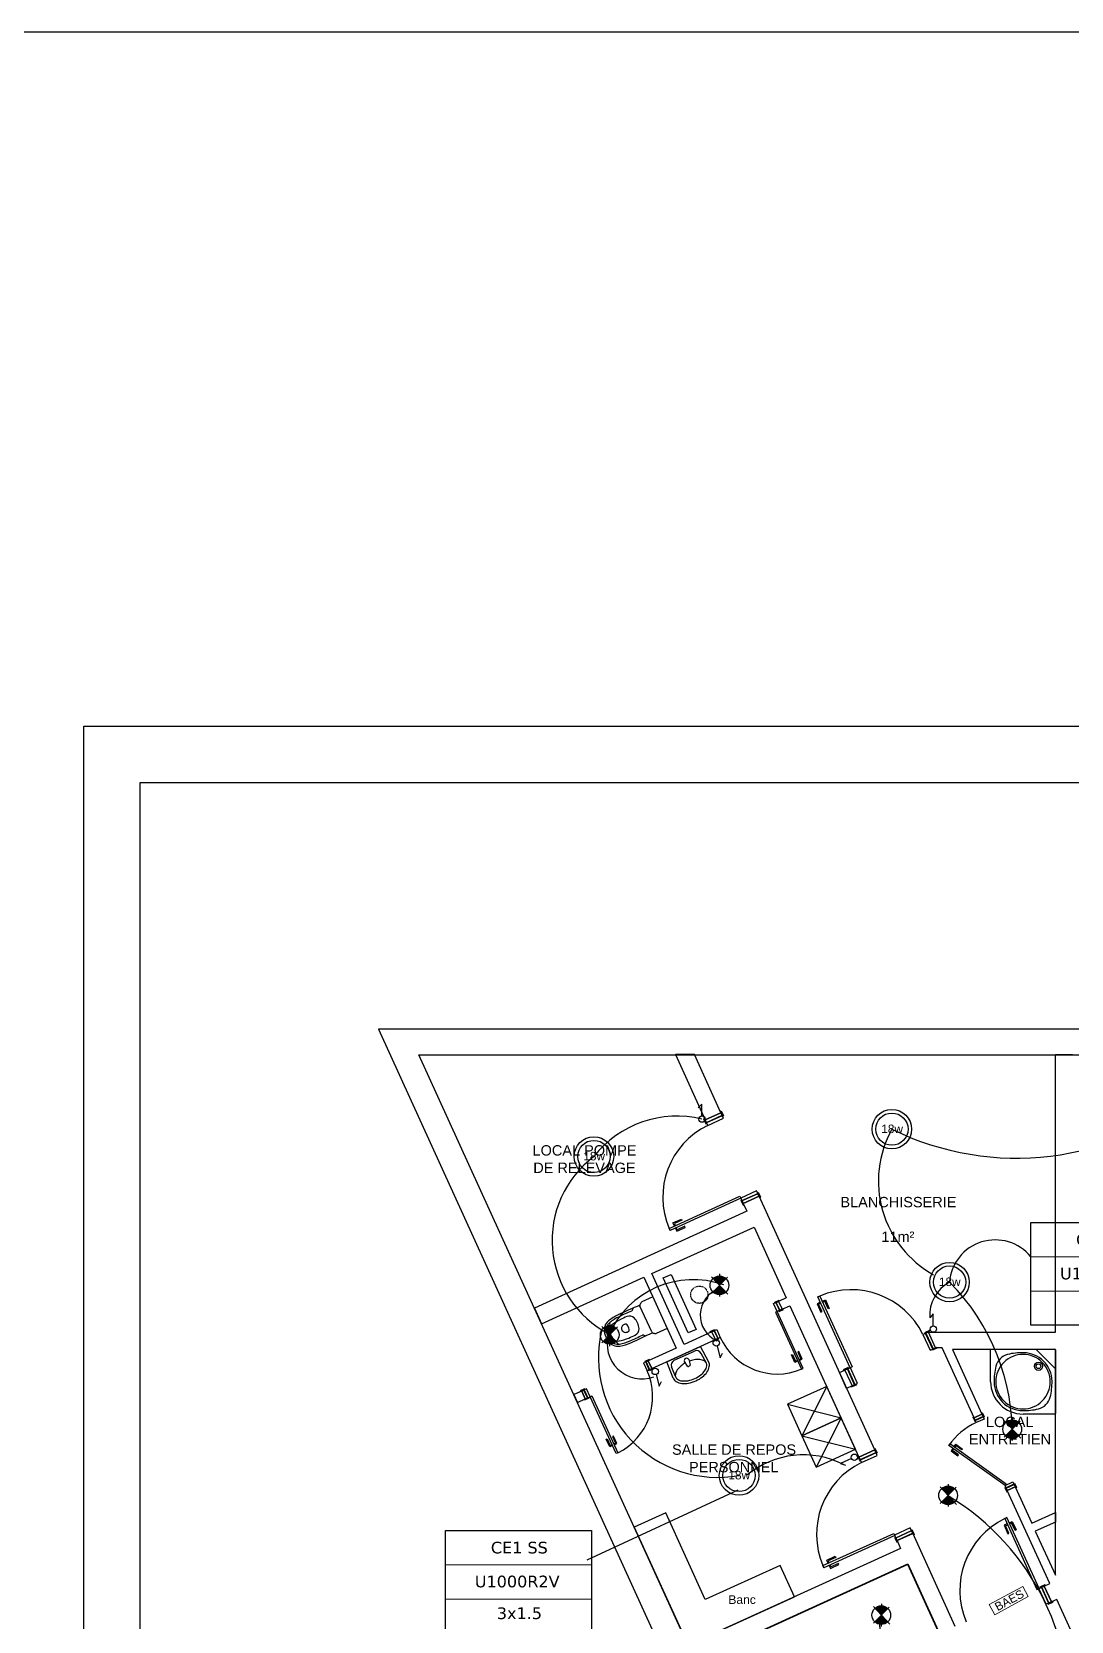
# Model space of a CAD drawing. Header units: millimetres. Extents: x 31778 to 54642, y 18502 to 28743.
# Drawn here: x 34173 to 35374, y 22002 to 23841 of the extents above; entities that cross this region are included whole.
import ezdxf
from ezdxf.enums import TextEntityAlignment as Align

# ---------------------------------------------------------------- set-up
doc = ezdxf.new("R2010")
doc.units = ezdxf.units.MM
doc.linetypes.add('ACAD_ISO03W100', pattern=[30, 12, -18])
doc.linetypes.add('CACHE', pattern=[0.375, 0.25, -0.125])
for name, color, linetype in [('BS', 1, 'Continuous'), ('CIRCUITS ECLAIRAGE', 1, 'Continuous'), ('eclairage vision', 1, 'Continuous'), ('MUR BAS', 7, 'Continuous'), ('Plan Archi', 8, 'Continuous')]:
    doc.layers.add(name, color=color, linetype=linetype)
doc.layers.add('STRUCTURE POUTRES', color=5, linetype='ACAD_ISO03W100', lineweight=20)
doc.styles.get("Standard").update_dxf_attribs({"font": 'arial.ttf'})
doc.styles.add('STD', font='arial.ttf')
doc.styles.add('Verdana', font='verdana.ttf')

# ---------------------------------------------------------------- blocks, each defined once
blk = doc.blocks.new('18w')
at = {"layer": 'MUR BAS', "color": 1}
for radius in [46.6, 38.1]:
    blk.add_circle((54837.7, -12071.2), radius, dxfattribs=at)
at = {"layer": 'MUR BAS', "color": 1, "insert": (54812.6, -12060.4), "char_height": 20, "attachment_point": 1}
blk.add_mtext_dynamic_manual_height_columns('18w', width=53.485, gutter_width=100, heights=[0], dxfattribs=at)
blk = doc.blocks.new('etanche')
at = {"layer": 'eclairage vision'}
h = blk.add_hatch(color=3, dxfattribs=at)
h.paths.add_polyline_path([(54736.2, -12067.7), (54736.2, -12078.5), (54736.2, -12078.6), (54743.8, -12070.9, 0.196209)])
h.paths.add_polyline_path([(54736.2, -12067.7, 0.190517), (54728.8, -12070.6), (54736.2, -12078.5)])
h.paths.add_polyline_path([(54736.1, -12089.4, 0.192665), (54743.6, -12086.4), (54736.2, -12078.6), (54736.2, -12078.6)])
h.paths.add_polyline_path([(54736.2, -12078.6), (54728.6, -12086.3, 0.194568), (54736.1, -12089.4)])
at = {"layer": 'eclairage vision', "color": 3}
for p, q in [((54745.4, -12069.3), (54727, -12087.9)), ((54727.1, -12068.8), (54746, -12089)), ((54736.2, -12065.5), (54736.1, -12091.6))]:
    blk.add_line(p, q, dxfattribs=at)
blk.add_circle((54736.2, -12078.6), 10.8, dxfattribs=at)
blk = doc.blocks.new('variateur')
at = {"layer": 'eclairage vision'}
h = blk.add_hatch(color=5, dxfattribs=at)
h.paths.add_polyline_path([(54656.2, -12067.7), (54656.1, -12078.4), (54656.2, -12078.5), (54663.7, -12070.8, 0.196209)])
h.paths.add_polyline_path([(54656.2, -12067.7, 0.190517), (54648.8, -12070.6), (54656.1, -12078.4)])
h.paths.add_polyline_path([(54656.1, -12089.3, 0.192665), (54663.6, -12086.4), (54656.2, -12078.5), (54656.1, -12078.6)])
h.paths.add_polyline_path([(54656.1, -12078.6), (54648.6, -12086.2, 0.194568), (54656.1, -12089.3)])
at = {"layer": 'eclairage vision', "color": 5}
for p, q in [((54647, -12068.7), (54666, -12089)), ((54665.3, -12069.2), (54647, -12087.9)), ((54656.2, -12065.5), (54656.1, -12091.5))]:
    blk.add_line(p, q, dxfattribs=at)
blk.add_circle((54656.1, -12078.5), 10.8, dxfattribs=at)
blk = doc.blocks.new('interrupteur simple allumage')
at = {"color": 3}
for p, q in [((0, -27473), (-13941, -42319)), ((0, -73626), (0, -27473))]:
    blk.add_line(p, q, dxfattribs=at)
blk.add_circle((0, -85871), 12245, dxfattribs=at)
blk = doc.blocks.new('BS')
at = {"layer": 'BS', "color": 5, "lineweight": 20}
blk.add_lwpolyline([(-0.073, 0.734), (0.373, 0.734), (0.373, -0.74), (-0.073, -0.74)], close=True, dxfattribs=at)
at = {"layer": 'BS', "insert": (-0.014, -0.574), "char_height": 0.3211, "width": 1.19868, "attachment_point": 1, "rotation": 90, "style": 'STD'}
blk.add_mtext('BAES', dxfattribs=at)
blk = doc.blocks.new('ETIQ ECL')
at = {"color": 6, "linetype": 'ByBlock'}
blk.add_lwpolyline([(-28.09, 19.8), (28.09, 19.8), (28.09, -19.8), (-28.09, -19.8)], close=True, dxfattribs=at)
at = {"layer": 'STRUCTURE POUTRES', "color": 6, "linetype": 'ByBlock'}
for points in [[(-28.09, 19.8), (28.09, 19.8), (28.09, 6.6), (-28.09, 6.6)], [(-28.09, 6.6), (28.09, 6.6), (28.09, -6.6), (-28.09, -6.6)], [(-28.09, -6.6), (28.09, -6.6), (28.09, -19.8), (-28.09, -19.8)]]:
    blk.add_lwpolyline(points, close=True, dxfattribs=at)
at = {"layer": 'STRUCTURE POUTRES', "color": 6, "linetype": 'ByBlock', "style": 'Verdana'}
for tag, p in [('CIRCUIT', (0.33, 10.99)), ('CABLE', (-0.49, -2.08)), ('SECTION', (0.37, -14.32))]:
    blk.add_attdef(tag, text='', height=4.5, dxfattribs=at).set_placement(p, align=Align.CENTER)

msp = doc.modelspace()

# ---------------------------------------------------------------- linework, layer by layer
at = {"color": 6}
msp.add_line((34814.776, 22073.491), (34989.396, 22154.181), dxfattribs=at)
at = {"color": 3}
msp.add_lwpolyline([(31777.707, 23840.818), (54642.2, 23840.818), (54642.2, 18501.955), (31777.707, 18501.955)], close=True, dxfattribs=at)
msp.add_lwpolyline([(39822.91, 23037.565), (39822.91, 19046.565), (34232.91, 19046.565), (34232.91, 23037.565)], close=True)
msp.add_lwpolyline([(34297.91, 19427.561), (34297.91, 22972.565), (39757.91, 22972.565), (39757.91, 19427.561)])
at = {"color": 6}
for centre, radius, start, end in [((34937.259, 22290.899), 106.493, 70.604519, 156.338383), ((35057.785, 22219.218), 248.418, 358.193983, 44.908934), ((34977.841, 22356.254), 32.4, 109.839717, 245.749512), ((35064.673, 22093.118), 101.653, 62.785726, 129.878378)]:
    msp.add_arc(centre, radius, start, end, dxfattribs=at)
at = {"layer": 'CIRCUITS ECLAIRAGE', "color": 1, "lineweight": 35}
for p, q in [((34939.757, 21956.318), (35185.435, 22068.311)), ((35185.435, 22068.311), (35302.613, 21811.26))]:
    msp.add_line(p, q, dxfattribs=at)
at = {"layer": 'CIRCUITS ECLAIRAGE', "color": 6}
for centre, radius, start, end in [((35311.114, 22864.342), 326.37, 243.807123, 310.010006), ((34918.592, 22464.288), 122.24, 76.358177, 141.789975), ((35275.141, 22511.388), 123.67, 150.924926, 241.068603), ((34895.853, 22442.766), 121.694, 127.043618, 242.530809), ((35286.51, 22390.474), 52.948, 39.002286, 175.534375), ((35254.901, 22355.785), 44.214, 118.619428, 183.215469), ((34965.846, 22306.865), 138.137, 166.369754, 280.196539), ((34878.022, 22322.865), 40.117, 162.703953, 289.974112)]:
    msp.add_arc(centre, radius, start, end, dxfattribs=at)
at = {"layer": 'CIRCUITS ECLAIRAGE', "color": 4}
for centre, radius, start, end in [((35082.546, 21898.718), 290.167, 353.495256, 58.70257), ((35239.526, 22002.523), 86.863, 177.369667, 265.672525)]:
    msp.add_arc(centre, radius, start, end, dxfattribs=at)
at = {"layer": 'Plan Archi'}
for p, q in [((36851.95, 22687.315), (34573.529, 22687.315)), ((34573.529, 22687.315), (35954.935, 19656.829)), ((35974.229, 19686.829), (34620.043, 22657.494)), ((34620.043, 22657.494), (36821.9, 22657.494)), ((34938.753, 22657.672), (34916.773, 22657.672)), ((34916.773, 22657.672), (34951.215, 22582.116)), ((34969.414, 22590.412), (34938.753, 22657.672)), ((35356.028, 22336.749), (35356.028, 22657.672)), ((35356.028, 22657.672), (35376.028, 22657.672)), ((34950.252, 22583.861), (34949.418, 22583.481)), ((34949.418, 22583.481), (34952.018, 22577.778)), ((34952.852, 22578.158), (34950.252, 22583.861)), ((34969.414, 22590.412), (34951.215, 22582.116)), ((34951.215, 22582.116), (34969.414, 22590.412)), ((34951.215, 22582.116), (34952.547, 22579.195)), ((34952.018, 22577.778), (34952.852, 22578.158)), ((34952.547, 22579.195), (34970.745, 22587.491)), ((34970.936, 22587.073), (34952.737, 22578.777)), ((34952.737, 22578.777), (34954.069, 22575.856)), ((34954.069, 22575.856), (34972.267, 22584.152)), ((34968.728, 22592.284), (34969.562, 22592.664)), ((34971.328, 22586.58), (34968.728, 22592.284)), ((34970.745, 22587.491), (34969.414, 22590.412)), ((34969.562, 22592.664), (34972.162, 22586.96)), ((34972.267, 22584.152), (34970.936, 22587.073)), ((34972.162, 22586.96), (34971.328, 22586.58)), ((34909.497, 22456.628), (34991.4, 22493.964)), ((34992.496, 22491.559), (34910.593, 22454.223)), ((34991.4, 22493.964), (34992.496, 22491.559)), ((34993.175, 22489.701), (34992.341, 22489.321)), ((34992.341, 22489.321), (34994.941, 22483.618)), ((35010.561, 22500.147), (34992.363, 22491.851)), ((34992.363, 22491.851), (34993.695, 22488.93)), ((34995.775, 22483.998), (34993.175, 22489.701)), ((34993.695, 22488.93), (35011.893, 22497.226)), ((35012.083, 22496.808), (34993.885, 22488.513)), ((34993.885, 22488.513), (34995.216, 22485.591)), ((35013.415, 22493.887), (34995.216, 22485.591)), ((34995.216, 22485.591), (35013.415, 22493.887)), ((34995.216, 22485.591), (34999.364, 22476.492)), ((35011.893, 22497.226), (35010.561, 22500.147)), ((35013.415, 22493.887), (35010.561, 22500.147)), ((35013.351, 22494.026), (35011.576, 22497.921)), ((35011.651, 22498.124), (35012.485, 22498.504)), ((35014.251, 22492.42), (35011.651, 22498.124)), ((35012.485, 22498.504), (35015.085, 22492.801)), ((35147.189, 22200.429), (35013.415, 22493.887)), ((35015.085, 22492.801), (35014.251, 22492.42)), ((34999.364, 22476.492), (34753.687, 22364.499)), ((34913.964, 22463.012), (34923.725, 22467.462)), ((34924.295, 22466.213), (34915.561, 22462.232)), ((34923.725, 22467.462), (34924.295, 22466.213)), ((34994.941, 22483.618), (34995.775, 22483.998)), ((34889.371, 22404.371), (35007.66, 22458.294)), ((34910.593, 22454.223), (34909.497, 22456.628)), ((34909.497, 22456.628), (34910.593, 22454.223)), ((34915.538, 22459.56), (34913.964, 22463.012)), ((34915.561, 22462.232), (34916.599, 22459.955)), ((34916.768, 22456.861), (34918.342, 22453.408)), ((34918.8, 22455.126), (34917.762, 22457.403)), ((34918.342, 22453.408), (34928.103, 22457.858)), ((34927.534, 22459.107), (34918.8, 22455.126)), ((34928.103, 22457.858), (34927.534, 22459.107)), ((35007.66, 22458.294), (35044.991, 22376.401)), ((34761.982, 22346.301), (34880.272, 22400.223)), ((34880.272, 22400.223), (34917.603, 22318.331)), ((34926.702, 22322.479), (34889.371, 22404.371)), ((34902.618, 22399.42), (34911.717, 22403.568)), ((34931.653, 22335.726), (34902.618, 22399.42)), ((34911.717, 22403.568), (34940.752, 22339.874)), ((34890.641, 22377.476), (34877.812, 22371.627)), ((34890.641, 22377.476), (34907.233, 22341.079)), ((35044.991, 22376.401), (35035.892, 22372.253)), ((35081.386, 22377.372), (35083.79, 22378.468)), ((35083.79, 22378.468), (35081.386, 22377.372)), ((35118.721, 22295.469), (35081.386, 22377.372)), ((35083.79, 22378.468), (35121.126, 22296.565)), ((34753.687, 22364.499), (34761.982, 22346.301)), ((34866.961, 22362.16), (34867.829, 22364.483)), ((34889.361, 22336.888), (34875.756, 22366.734)), ((35030.328, 22369.717), (35032.924, 22370.901)), ((35034.476, 22360.618), (35030.328, 22369.717)), ((35031.788, 22371.427), (35036.858, 22373.738)), ((35032.126, 22370.686), (35031.788, 22371.427)), ((35037.196, 22372.997), (35032.126, 22370.686)), ((35034.476, 22360.618), (35032.338, 22359.644)), ((35032.338, 22359.644), (35062.348, 22293.812)), ((35032.924, 22370.901), (35037.072, 22361.801)), ((35033.295, 22371.07), (35035.892, 22372.253)), ((35037.443, 22361.971), (35033.295, 22371.07)), ((35040.04, 22363.154), (35034.476, 22360.618)), ((35037.072, 22361.801), (35034.476, 22360.618)), ((35064.485, 22294.786), (35034.476, 22360.618)), ((35035.892, 22372.253), (35040.04, 22363.154)), ((35035.892, 22372.253), (35040.04, 22363.154)), ((35041.456, 22363.651), (35036.387, 22361.34)), ((35036.387, 22361.34), (35036.725, 22360.598)), ((35039.916, 22363.098), (35036.454, 22361.52)), ((35036.725, 22360.598), (35041.794, 22362.909)), ((35036.858, 22373.738), (35037.196, 22372.997)), ((35040.04, 22363.154), (35049.139, 22367.302)), ((35041.794, 22362.909), (35041.456, 22363.651)), ((35049.139, 22367.302), (35049.139, 22367.302)), ((35049.139, 22367.302), (35128.99, 22192.133)), ((35084.023, 22371.196), (35080.571, 22369.622)), ((35080.571, 22369.622), (35085.02, 22359.861)), ((35082.288, 22369.164), (35084.565, 22370.202)), ((35086.269, 22360.431), (35082.288, 22369.164)), ((35085.02, 22359.861), (35086.269, 22360.431)), ((35086.722, 22372.426), (35090.174, 22374)), ((35089.394, 22372.403), (35087.117, 22371.365)), ((35093.375, 22363.67), (35089.394, 22372.403)), ((35090.174, 22374), (35094.624, 22364.239)), ((35094.624, 22364.239), (35093.375, 22363.67)), ((34857.224, 22345.427), (34858.38, 22345.955)), ((34907.233, 22341.079), (34894.403, 22335.23)), ((34940.752, 22339.874), (34931.653, 22335.726)), ((34956.93, 22337.303), (34962, 22339.614)), ((34962.338, 22338.873), (34957.268, 22336.562)), ((34958.932, 22337.171), (34961.529, 22338.355)), ((34961.529, 22338.355), (34965.677, 22329.255)), ((34961.9, 22338.524), (34964.496, 22339.707)), ((34966.048, 22329.425), (34961.9, 22338.524)), ((34962, 22339.614), (34962.338, 22338.873)), ((34964.496, 22339.707), (34968.644, 22330.608)), ((35210.643, 22338.546), (35204.94, 22335.946)), ((35205.32, 22335.113), (35211.023, 22337.712)), ((35211.023, 22337.712), (35210.643, 22338.546)), ((34861.123, 22336.874), (34862.279, 22337.401)), ((34880.14, 22333.249), (34882.463, 22332.381)), ((34889.52, 22294.539), (34963.08, 22328.072)), ((34906.86, 22302.444), (34945.741, 22320.168)), ((34958.932, 22337.171), (34926.702, 22322.479)), ((34955.29, 22301.954), (34945.741, 22320.168)), ((34957.268, 22336.562), (34956.93, 22337.303)), ((34963.08, 22328.072), (34958.932, 22337.171)), ((34963.08, 22328.072), (34958.932, 22337.171)), ((34966.598, 22329.527), (34961.529, 22327.215)), ((34961.529, 22327.215), (34961.867, 22326.474)), ((34961.867, 22326.474), (34966.936, 22328.785)), ((34965.677, 22329.255), (34963.08, 22328.072)), ((34968.644, 22330.608), (34966.048, 22329.425)), ((34966.936, 22328.785), (34966.598, 22329.527)), ((35205.94, 22335.227), (35203.018, 22333.896)), ((35203.018, 22333.896), (35211.314, 22315.697)), ((35204.94, 22335.946), (35205.32, 22335.113)), ((35214.235, 22317.029), (35205.94, 22335.227)), ((35209.278, 22336.749), (35206.357, 22335.417)), ((35206.357, 22335.417), (35214.653, 22317.219)), ((35217.574, 22318.551), (35209.278, 22336.749)), ((35217.574, 22318.551), (35209.278, 22336.749)), ((35209.278, 22336.749), (35356.028, 22336.749)), ((35213.742, 22316.636), (35219.446, 22319.236)), ((35219.446, 22319.236), (35219.826, 22318.402)), ((34882.405, 22302.286), (34879.808, 22301.102)), ((34879.808, 22301.102), (34883.956, 22292.003)), ((34886.586, 22305.236), (34881.516, 22302.925)), ((34881.516, 22302.925), (34881.854, 22302.184)), ((34881.854, 22302.184), (34886.924, 22304.495)), ((34886.553, 22293.187), (34882.405, 22302.286)), ((34885.372, 22303.639), (34882.776, 22302.455)), ((34882.776, 22302.455), (34886.924, 22293.356)), ((34917.603, 22318.331), (34885.372, 22303.639)), ((34885.372, 22303.639), (34889.52, 22294.539)), ((34889.52, 22294.539), (34885.372, 22303.639)), ((34886.924, 22304.495), (34886.586, 22305.236)), ((34914.344, 22283.289), (34906.86, 22302.444)), ((34915.484, 22304.177), (34938.775, 22314.794)), ((34926.299, 22311.306), (34926.299, 22311.305)), ((34926.299, 22311.305), (34926.299, 22311.306)), ((34926.299, 22311.305), (34926.3, 22311.306)), ((34926.299, 22311.305), (34926.299, 22311.305)), ((34926.299, 22311.305), (34926.299, 22311.305)), ((34926.299, 22311.305), (34926.299, 22311.305)), ((34926.299, 22311.305), (34926.299, 22311.305)), ((34926.299, 22311.305), (34926.299, 22311.305)), ((34926.299, 22311.305), (34926.299, 22311.305)), ((34926.299, 22311.305), (34926.299, 22311.305)), ((34926.299, 22311.305), (34926.299, 22311.305)), ((34926.299, 22311.305), (34926.299, 22311.305)), ((34926.299, 22311.305), (34926.299, 22311.305)), ((34926.299, 22311.305), (34926.299, 22311.305)), ((34926.299, 22311.305), (34926.299, 22311.305)), ((34926.299, 22311.305), (34926.299, 22311.305)), ((34926.299, 22311.305), (34926.299, 22311.305)), ((34926.299, 22311.305), (34926.299, 22311.305)), ((34926.299, 22311.305), (34926.299, 22311.305)), ((34926.299, 22311.305), (34926.299, 22311.305)), ((34926.299, 22311.305), (34926.299, 22311.305)), ((34926.299, 22311.305), (34926.299, 22311.305)), ((34926.299, 22311.305), (34926.299, 22311.305)), ((34926.299, 22311.305), (34926.299, 22311.305)), ((34926.299, 22311.305), (34926.299, 22311.305)), ((34926.299, 22311.305), (34926.299, 22311.305)), ((34926.299, 22311.305), (34926.299, 22311.305)), ((34926.299, 22311.305), (34926.299, 22311.305)), ((34926.299, 22311.305), (34926.299, 22311.305)), ((34926.299, 22311.305), (34926.299, 22311.305)), ((34926.299, 22311.305), (34926.299, 22311.305)), ((34926.299, 22311.305), (34926.3, 22311.305)), ((34926.3, 22311.306), (34926.3, 22311.305)), ((34926.3, 22311.306), (34926.3, 22311.305)), ((34926.3, 22311.306), (34926.3, 22311.305)), ((34926.3, 22311.306), (34926.3, 22311.306)), ((34926.3, 22311.306), (34926.3, 22311.306)), ((34926.3, 22311.306), (34926.3, 22311.306)), ((34926.3, 22311.306), (34926.3, 22311.305)), ((34926.3, 22311.306), (34926.3, 22311.305)), ((34926.3, 22311.306), (34926.3, 22311.305)), ((34926.3, 22311.306), (34926.3, 22311.305)), ((34926.3, 22311.305), (34926.3, 22311.305)), ((34926.3, 22311.305), (34926.3, 22311.305)), ((34926.3, 22311.305), (34926.3, 22311.305)), ((34926.3, 22311.305), (34926.3, 22311.305)), ((34926.3, 22311.305), (34926.3, 22311.305)), ((34926.3, 22311.305), (34926.3, 22311.305)), ((34926.3, 22311.305), (34926.3, 22311.305)), ((34926.3, 22311.305), (34926.3, 22311.305)), ((34926.3, 22311.305), (34926.3, 22311.305)), ((34930.684, 22297.444), (34927.275, 22302.746)), ((34932.122, 22304.955), (34933.838, 22298.872)), ((34952.561, 22300.71), (34946.578, 22312.121)), ((35051.058, 22310.448), (35052.168, 22310.954)), ((35055.013, 22301.772), (35051.058, 22310.448)), ((35052.168, 22310.954), (35055.707, 22303.191)), ((35058.082, 22303.171), (35055.013, 22301.772)), ((35055.707, 22303.191), (35057.665, 22304.084)), ((35057.665, 22304.084), (35058.082, 22303.171)), ((35059.332, 22314.22), (35058.223, 22313.714)), ((35058.223, 22313.714), (35061.761, 22305.951)), ((35063.288, 22305.544), (35059.332, 22314.22)), ((35061.761, 22305.951), (35059.803, 22305.058)), ((35059.803, 22305.058), (35060.219, 22304.145)), ((35060.219, 22304.145), (35063.288, 22305.544)), ((35211.314, 22315.697), (35214.235, 22317.029)), ((35214.122, 22315.802), (35213.742, 22316.636)), ((35219.826, 22318.402), (35214.122, 22315.802)), ((35214.653, 22317.219), (35217.574, 22318.551)), ((35225.223, 22318.551), (35217.574, 22318.551)), ((35262.124, 22237.601), (35225.223, 22318.551)), ((35356.028, 22316.749), (35237.034, 22316.749)), ((35237.034, 22316.749), (35271.223, 22241.749)), ((35281.204, 22279.425), (35281.204, 22316.325)), ((35281.804, 22316.925), (35355.604, 22316.925)), ((35355.18, 22295.253), (35334.532, 22315.901)), ((35356.028, 22055.713), (35356.028, 22316.749)), ((35356.204, 22316.325), (35356.204, 22242.525)), ((34883.956, 22292.003), (34886.553, 22293.187)), ((34886.114, 22292.838), (34891.184, 22295.149)), ((34886.452, 22292.096), (34886.114, 22292.838)), ((34891.522, 22294.407), (34886.452, 22292.096)), ((34886.924, 22293.356), (34889.52, 22294.539)), ((34891.184, 22295.149), (34891.522, 22294.407)), ((34917.074, 22284.533), (34912.385, 22296.534)), ((34933.291, 22297.69), (34931.94, 22297.074)), ((35062.348, 22293.812), (35064.485, 22294.786)), ((35106.421, 22289.861), (35112.753, 22292.748)), ((35114.716, 22271.663), (35106.421, 22289.861)), ((35116.483, 22295.623), (35110.78, 22293.023)), ((35110.78, 22293.023), (35111.16, 22292.189)), ((35111.16, 22292.189), (35116.863, 22294.789)), ((35115.675, 22294.08), (35112.753, 22292.748)), ((35112.753, 22292.748), (35121.049, 22274.55)), ((35112.753, 22292.748), (35121.049, 22274.55)), ((35123.97, 22275.881), (35115.675, 22294.08)), ((35119.013, 22295.602), (35116.092, 22294.27)), ((35116.092, 22294.27), (35124.388, 22276.072)), ((35116.863, 22294.789), (35116.483, 22295.623)), ((35121.126, 22296.565), (35118.721, 22295.469)), ((35127.309, 22277.403), (35119.013, 22295.602)), ((34808.413, 22268.556), (34799.313, 22264.408)), ((34799.313, 22264.408), (34803.461, 22255.309)), ((34811.728, 22271.112), (34806.658, 22268.801)), ((34806.658, 22268.801), (34806.996, 22268.06)), ((34806.996, 22268.06), (34812.066, 22270.371)), ((34811.009, 22269.74), (34808.413, 22268.556)), ((34812.56, 22259.457), (34808.413, 22268.556)), ((34808.413, 22268.556), (34812.56, 22259.457)), ((34815.157, 22260.641), (34811.009, 22269.74)), ((34813.977, 22271.093), (34811.38, 22269.909)), ((34811.38, 22269.909), (34815.528, 22260.81)), ((34812.066, 22270.371), (34811.728, 22271.112)), ((34818.125, 22261.994), (34813.977, 22271.093)), ((35091.659, 22274.026), (35046.163, 22253.287)), ((35091.659, 22274.026), (35062.755, 22216.89)), ((35108.251, 22237.629), (35091.659, 22274.026)), ((35108.251, 22237.629), (35091.659, 22274.026)), ((35121.049, 22274.55), (35114.716, 22271.663)), ((35119.582, 22273.713), (35125.286, 22276.313)), ((35119.963, 22272.879), (35119.582, 22273.713)), ((35125.666, 22275.479), (35119.963, 22272.879)), ((35121.049, 22274.55), (35127.309, 22277.403)), ((35121.188, 22274.613), (35125.083, 22276.389)), ((35124.388, 22276.072), (35127.309, 22277.403)), ((35125.286, 22276.313), (35125.666, 22275.479)), ((34803.461, 22255.309), (34812.56, 22259.457)), ((34811.257, 22258.713), (34816.326, 22261.024)), ((34811.594, 22257.972), (34811.257, 22258.713)), ((34816.664, 22260.283), (34811.594, 22257.972)), ((34812.56, 22259.457), (34818.125, 22261.994)), ((34812.684, 22259.513), (34816.146, 22261.092)), ((34815.528, 22260.81), (34818.125, 22261.994)), ((34816.326, 22261.024), (34816.664, 22260.283)), ((34818.125, 22261.994), (34820.262, 22262.968)), ((34848.134, 22196.162), (34818.125, 22261.994)), ((34820.262, 22262.968), (34850.271, 22197.136)), ((35046.163, 22253.287), (35108.251, 22237.629)), ((35046.163, 22253.287), (35062.755, 22216.89)), ((35108.251, 22237.629), (35062.755, 22216.89)), ((35062.755, 22216.89), (35108.251, 22237.629)), ((35108.251, 22237.629), (35079.346, 22180.493)), ((35124.842, 22201.233), (35108.251, 22237.629)), ((35124.842, 22201.233), (35108.251, 22237.629)), ((35261.267, 22239.152), (35260.526, 22238.814)), ((35260.526, 22238.814), (35262.837, 22233.745)), ((35263.578, 22234.083), (35261.267, 22239.152)), ((35262.124, 22237.601), (35271.223, 22241.749)), ((35271.223, 22241.749), (35262.124, 22237.601)), ((35263.307, 22235.005), (35262.124, 22237.601)), ((35262.837, 22233.745), (35263.578, 22234.083)), ((35272.407, 22239.152), (35263.307, 22235.005)), ((35263.476, 22234.634), (35272.576, 22238.781)), ((35264.66, 22232.037), (35263.476, 22234.634)), ((35273.759, 22236.185), (35264.66, 22232.037)), ((35270.614, 22243.413), (35271.355, 22243.751)), ((35272.925, 22238.343), (35270.614, 22243.413)), ((35271.223, 22241.749), (35272.407, 22239.152)), ((35271.355, 22243.751), (35273.666, 22238.681)), ((35272.576, 22238.781), (35273.759, 22236.185)), ((35273.666, 22238.681), (35272.925, 22238.343)), ((35355.604, 22241.925), (35318.704, 22241.925)), ((34836.844, 22212.798), (34837.954, 22213.304)), ((34840.799, 22204.122), (34836.844, 22212.798)), ((34837.954, 22213.304), (34841.493, 22205.541)), ((34845.119, 22216.57), (34844.009, 22216.064)), ((34844.009, 22216.064), (34847.548, 22208.301)), ((34849.074, 22207.894), (34845.119, 22216.57)), ((35062.755, 22216.89), (35124.842, 22201.233)), ((35062.755, 22216.89), (35079.346, 22180.493)), ((34843.868, 22205.521), (34840.799, 22204.122)), ((34841.493, 22205.541), (34843.452, 22206.434)), ((34843.452, 22206.434), (34843.868, 22205.521)), ((34847.548, 22208.301), (34845.589, 22207.408)), ((34845.589, 22207.408), (34846.005, 22206.495)), ((34846.005, 22206.495), (34849.074, 22207.894)), ((34850.271, 22197.136), (34848.134, 22196.162)), ((35079.346, 22180.493), (35124.842, 22201.233)), ((35128.027, 22193.878), (35127.193, 22193.498)), ((35127.193, 22193.498), (35129.793, 22187.795)), ((35130.627, 22188.175), (35128.027, 22193.878)), ((35147.189, 22200.429), (35128.99, 22192.133)), ((35128.99, 22192.133), (35147.189, 22200.429)), ((35128.99, 22192.133), (35130.322, 22189.212)), ((35130.322, 22189.212), (35148.52, 22197.508)), ((35148.71, 22197.091), (35130.512, 22188.795)), ((35131.844, 22185.874), (35150.042, 22194.169)), ((35146.503, 22202.301), (35147.337, 22202.681)), ((35149.103, 22196.598), (35146.503, 22202.301)), ((35148.52, 22197.508), (35147.189, 22200.429)), ((35147.337, 22202.681), (35149.937, 22196.978)), ((35150.042, 22194.169), (35148.71, 22197.091)), ((35149.937, 22196.978), (35149.103, 22196.598)), ((35232.709, 22205.693), (35234.161, 22207.728)), ((35297.843, 22159.243), (35232.709, 22205.693)), ((35234.161, 22207.728), (35299.295, 22161.279)), ((35237.568, 22202.228), (35235.526, 22199.365)), ((35235.526, 22199.365), (35243.289, 22193.829)), ((35237.051, 22199.776), (35238.385, 22201.645)), ((35243.998, 22194.822), (35237.051, 22199.776)), ((35239.019, 22204.264), (35240.973, 22207.003)), ((35241.082, 22205.427), (35239.836, 22203.681)), ((35240.973, 22207.003), (35248.736, 22201.467)), ((35248.028, 22200.474), (35241.082, 22205.427)), ((35243.289, 22193.829), (35243.998, 22194.822)), ((35248.736, 22201.467), (35248.028, 22200.474)), ((35129.793, 22187.795), (35130.627, 22188.175)), ((35130.512, 22188.795), (35131.844, 22185.874)), ((35298.565, 22157.332), (35297.824, 22156.995)), ((35297.824, 22156.995), (35300.135, 22151.925)), ((35297.843, 22159.243), (35306.942, 22163.391)), ((35299.295, 22161.279), (35297.843, 22159.243)), ((35299.027, 22156.647), (35297.843, 22159.243)), ((35300.38, 22153.679), (35297.843, 22159.243)), ((35300.876, 22152.263), (35298.565, 22157.332)), ((35300.323, 22153.803), (35298.745, 22157.265)), ((35308.126, 22160.795), (35299.027, 22156.647)), ((35299.196, 22156.276), (35308.295, 22160.424)), ((35309.479, 22157.827), (35300.38, 22153.679)), ((35300.38, 22153.679), (35309.479, 22157.827)), ((35349.534, 22045.85), (35300.38, 22153.679)), ((35306.942, 22163.391), (35308.126, 22160.795)), ((35307.911, 22161.593), (35308.653, 22161.931)), ((35310.222, 22156.523), (35307.911, 22161.593)), ((35308.295, 22160.424), (35309.479, 22157.827)), ((35308.653, 22161.931), (35310.964, 22156.861)), ((35309.479, 22157.827), (35328.731, 22115.595)), ((35310.964, 22156.861), (35310.222, 22156.523)), ((35300.135, 22151.925), (35300.876, 22152.263)), ((34905.64, 22127.596), (34869.243, 22111.004)), ((34951.267, 22027.505), (34905.64, 22127.596)), ((35299.897, 22122.146), (35297.493, 22121.05)), ((35297.493, 22121.05), (35299.897, 22122.146)), ((35297.493, 22121.05), (35334.829, 22039.147)), ((35337.233, 22040.243), (35299.897, 22122.146)), ((35302.829, 22116.105), (35306.282, 22117.678)), ((35306.282, 22117.678), (35310.731, 22107.917)), ((35328.731, 22115.595), (35356.028, 22128.039)), ((35356.028, 22117.049), (35332.878, 22106.496)), ((35356.028, 22128.039), (35356.028, 22117.049)), ((34869.243, 22111.004), (34931.461, 21974.517)), ((35087.272, 22066.645), (35169.175, 22103.981)), ((35170.271, 22101.577), (35088.368, 22064.241)), ((35169.175, 22103.981), (35170.271, 22101.577)), ((35170.95, 22099.719), (35170.116, 22099.339)), ((35170.116, 22099.339), (35172.716, 22093.635)), ((35188.336, 22110.164), (35170.138, 22101.869)), ((35170.138, 22101.869), (35171.469, 22098.947)), ((35173.55, 22094.015), (35170.95, 22099.719)), ((35171.469, 22098.947), (35189.668, 22107.243)), ((35189.858, 22106.826), (35171.66, 22098.53)), ((35171.66, 22098.53), (35172.991, 22095.609)), ((35191.126, 22104.044), (35172.991, 22095.609)), ((35172.991, 22095.609), (35191.19, 22103.905)), ((35189.668, 22107.243), (35188.336, 22110.164)), ((35191.19, 22103.905), (35188.336, 22110.164)), ((35191.126, 22104.044), (35189.351, 22107.939)), ((35189.426, 22108.141), (35190.26, 22108.521)), ((35192.026, 22102.438), (35189.426, 22108.141)), ((35190.26, 22108.521), (35192.86, 22102.818)), ((35240.344, 21996.075), (35191.126, 22104.044)), ((35192.86, 22102.818), (35192.026, 22102.438)), ((35300.131, 22114.874), (35296.678, 22113.301)), ((35296.678, 22113.301), (35301.128, 22103.54)), ((35298.395, 22112.842), (35300.672, 22113.88)), ((35302.376, 22104.109), (35298.395, 22112.842)), ((35301.128, 22103.54), (35302.376, 22104.109)), ((35305.501, 22116.082), (35303.224, 22115.044)), ((35309.483, 22107.348), (35305.501, 22116.082)), ((35310.731, 22107.917), (35309.483, 22107.348)), ((35332.878, 22106.496), (35356.028, 22055.713)), ((35177.139, 22086.51), (34931.461, 21974.517)), ((35172.716, 22093.635), (35173.55, 22094.015)), ((35172.991, 22095.609), (35177.139, 22086.51)), ((34939.757, 21956.318), (35185.435, 22068.311)), ((35037.709, 22066.91), (34951.267, 22027.505)), ((35054.3, 22030.513), (35037.709, 22066.91)), ((35088.368, 22064.241), (35087.272, 22066.645)), ((35087.272, 22066.645), (35088.368, 22064.241)), ((35091.739, 22073.029), (35101.5, 22077.479)), ((35093.313, 22069.577), (35091.739, 22073.029)), ((35102.069, 22076.23), (35093.336, 22072.249)), ((35093.336, 22072.249), (35094.374, 22069.972)), ((35094.543, 22066.878), (35096.117, 22063.426)), ((35096.575, 22065.143), (35095.537, 22067.42)), ((35096.117, 22063.426), (35105.878, 22067.875)), ((35105.309, 22069.124), (35096.575, 22065.143)), ((35101.5, 22077.479), (35102.069, 22076.23)), ((35105.878, 22067.875), (35105.309, 22069.124)), ((35185.435, 22068.311), (35253.427, 21919.158)), ((35338.585, 22042.034), (35344.288, 22044.634)), ((35344.668, 22043.8), (35338.965, 22041.2)), ((35343.201, 22042.963), (35349.534, 22045.85)), ((35344.288, 22044.634), (35344.668, 22043.8)), ((34931.461, 21974.517), (35054.3, 22030.513)), ((35334.829, 22039.147), (35337.233, 22040.243)), ((35336.941, 22040.11), (35339.863, 22041.441)), ((35345.237, 22021.911), (35336.941, 22040.11)), ((35338.965, 22041.2), (35338.585, 22042.034)), ((35339.863, 22041.441), (35348.158, 22023.243)), ((35340.28, 22041.632), (35343.201, 22042.963)), ((35348.576, 22023.433), (35340.28, 22041.632)), ((35351.497, 22024.765), (35343.201, 22042.963)), ((35343.201, 22042.963), (35351.497, 22024.765)), ((35353.091, 22025.323), (35347.387, 22022.724)), ((35357.83, 22027.652), (35351.497, 22024.765)), ((35353.471, 22024.49), (35353.091, 22025.323)), ((35492.931, 21731.282), (35357.83, 22027.652)), ((35351.497, 22024.765), (35345.237, 22021.911)), ((35348.158, 22023.243), (35345.237, 22021.911)), ((35347.387, 22022.724), (35347.767, 22021.89)), ((35351.358, 22024.702), (35347.463, 22022.926)), ((35347.767, 22021.89), (35353.471, 22024.49))]:
    msp.add_line(p, q, dxfattribs=at)
at = {"layer": 'Plan Archi', "linetype": 'CACHE', "ltscale": 0.5}
msp.add_circle((34944.433, 22380.017), 10, dxfattribs=at)
at = {"layer": 'Plan Archi'}
for radius in [4.75, 2.75]:
    msp.add_circle((35336.523, 22297.244), radius, dxfattribs=at)
for centre, radius, start, end in [((34994.642, 22492.743), 92.488, 116.020182, 202.984423), ((35119.905, 22293.322), 92.488, 26.020182, 112.984423), ((34873.971, 22306.943), 55, 115.215472, 129.04551), ((35084.852, 21859.111), 550, 112.369849, 115.215472), ((35084.852, 21859.111), 547.6, 113.569647, 115.215472), ((34865.087, 22362.86), 2, 293.569647, 339.506016), ((34878.031, 22367.771), 2.5, 130.721236, 204.506021), ((34875.748, 22370.423), 1, 310.721236, 349.56878), ((34878.6, 22369.898), 1.9, 114.506016, 169.56878), ((34847.765, 22339.252), 13.4, 129.045498, 195.689833), ((34847.765, 22339.252), 11, 129.045498, 195.689833), ((34847.765, 22339.252), 7.4, 129.045498, 195.689833), ((34873.971, 22306.943), 52.6, 115.215472, 129.04551), ((34873.971, 22306.943), 49, 115.215472, 129.04551), ((35084.852, 21859.111), 544, 114.341219, 115.215472), ((34859.174, 22341.151), 4.7, 114.506013, 204.506016), ((34859.174, 22341.151), 4.7, 204.506016, 294.506019), ((34859.21, 22344.135), 2, 34.221165, 114.506016), ((34863.723, 22347.92), 7.5, 44.490004, 114.341219), ((34845.98, 22335.136), 18, 24.506016, 34.221165), ((34861.45, 22339.221), 2, 294.506016, 14.790867), ((34845.98, 22335.136), 18, 14.790867, 24.506016), ((34854.806, 22339.16), 20, 24.506016, 44.490004), ((34867.267, 22340.145), 7.5, 294.670813, 4.522028), ((34854.806, 22339.16), 20, 4.522028, 24.506016), ((34866.635, 22344.552), 33, 195.689832, 204.506016), ((34866.635, 22344.552), 33, 204.506016, 213.3222), ((34866.635, 22344.552), 30.6, 195.689832, 204.506016), ((34866.635, 22344.552), 30.6, 204.506016, 213.3222), ((34850.257, 22333.785), 13.4, 213.322199, 279.966534), ((34866.635, 22344.552), 27, 195.689832, 204.506016), ((34850.257, 22333.785), 11, 213.322199, 279.966534), ((34866.635, 22344.552), 27, 204.506016, 213.3222), ((34850.257, 22333.785), 7.4, 213.322199, 279.966534), ((34843.058, 22374.757), 49, 279.966522, 293.79656), ((34843.058, 22374.757), 52.6, 279.966522, 293.79656), ((34843.058, 22374.757), 55, 279.966522, 293.79656), ((34643.33, 22827.674), 544, 293.79656, 294.670813), ((34643.33, 22827.674), 547.6, 293.79656, 295.442385), ((34643.33, 22827.674), 550, 293.79656, 296.642183), ((34879.44, 22331.376), 2, 69.506016, 115.442385), ((34891.636, 22337.925), 2.5, 204.506011, 278.290796), ((34892.141, 22334.462), 1, 59.443252, 98.290796), ((34893.615, 22336.959), 1.9, 239.443252, 294.506016), ((35034.476, 22360.618), 72.349, 204.506016, 292.645634), ((34917.973, 22298.718), 6, 114.506016, 201.342648), ((34944.773, 22270.782), 34.467, 118.466196, 128.429337), ((34926.299, 22311.305), 0.00001, 114.506016, 204.506016), ((34926.299, 22311.305), 0.00001, 24.506016, 114.506016), ((34926.299, 22311.305), 0.00001, 294.506016, 24.506016), ((34926.299, 22311.305), 0.00001, 204.506016, 294.506016), ((34926.299, 22311.305), 0.00001, 114.506016, 204.506016), ((34926.299, 22311.305), 0.00001, 204.506016, 294.506016), ((34926.299, 22311.305), 0.00001, 294.506016, 24.506016), ((34926.299, 22311.305), 0.00001, 24.506016, 114.506016), ((34926.299, 22311.305), 0.00001, 114.506016, 204.506016), ((34926.299, 22311.305), 0.00001, 24.506016, 114.506016), ((34926.299, 22311.305), 0.00001, 294.506016, 24.506016), ((34926.299, 22311.305), 0.00001, 114.506016, 204.506016), ((34926.299, 22311.305), 0.00001, 204.506016, 294.506016), ((34926.299, 22311.305), 0.00001, 294.506016, 24.506016), ((34926.299, 22311.305), 0.00001, 24.506016, 114.506016), ((34926.299, 22311.305), 0.00001, 114.506016, 204.506016), ((34926.299, 22311.305), 0.00001, 204.506016, 294.506016), ((34926.299, 22311.305), 0.00001, 204.506016, 294.506016), ((34926.299, 22311.305), 0.00001, 114.506016, 177.040189), ((34926.299, 22311.305), 0.00001, 114.506016, 177.040189), ((34926.3, 22311.306), 0.00001, 114.506016, 177.040189), ((34926.3, 22311.306), 0.00001, 357.040189, 114.506016), ((34926.3, 22311.306), 0.00001, 114.506016, 177.040189), ((34926.3, 22311.306), 0.00001, 357.040189, 114.506016), ((34926.3, 22311.306), 0.00003, 357.040189, 114.506016), ((34926.3, 22311.306), 0.00003, 357.040189, 114.506016), ((34926.3, 22311.306), 0.00003, 114.506016, 177.040189), ((34926.3, 22311.305), 0.00001, 177.040189, 294.506016), ((34926.3, 22311.305), 0.00001, 177.040189, 294.506016), ((34926.3, 22311.305), 0.00001, 114.506016, 177.040189), ((34926.3, 22311.305), 0.00001, 357.040189, 114.506016), ((34926.3, 22311.305), 0.00001, 294.506016, 357.040189), ((34926.3, 22311.305), 0.00001, 357.040189, 114.506016), ((34926.3, 22311.305), 0.00001, 294.506016, 357.040189), ((34926.3, 22311.305), 0.00001, 177.040189, 294.506016), ((34926.3, 22311.305), 0.00001, 294.506016, 357.040189), ((34926.3, 22311.305), 0.00003, 294.506016, 357.040189), ((34926.3, 22311.305), 0.00003, 177.040189, 294.506016), ((34929.698, 22303.851), 2.663, 24.506016, 204.506016), ((34944.773, 22270.782), 34.467, 100.582695, 110.575825), ((34942.531, 22282.781), 22.261, 83.605478, 100.582695), ((34941.264, 22309.335), 6, 27.669384, 114.506016), ((34943.501, 22291.436), 13.552, 59.19257, 83.605478), ((34947.713, 22298.5), 5.327, 24.506016, 59.19257), ((34947.713, 22298.5), 5.327, 349.819462, 24.506016), ((34947.713, 22298.5), 8.327, 349.819462, 24.506016), ((35281.804, 22316.325), 0.6, 90, 180), ((35318.704, 22279.425), 31.5, 45, 225), ((35305.34, 22292.789), 18.6, 103.867354, 166.132647), ((35318.704, 22279.425), 31.5, 225, 45), ((35318.018, 22241.431), 71.5, 88.966335, 103.867354), ((35318.704, 22279.425), 33.5, 45, 88.966335), ((35334.956, 22316.325), 0.6, 90, 225), ((35318.704, 22279.425), 33.5, 1.033665, 45), ((35355.604, 22316.325), 0.6, 0, 90), ((35355.604, 22316.325), 0.6, 0, 90), ((34818.125, 22261.994), 72.349, 296.366398, 24.506016), ((34921.921, 22286.743), 8.327, 204.506016, 239.19257), ((34921.921, 22286.743), 5.327, 169.819462, 204.506016), ((34930.017, 22285.289), 13.552, 145.406554, 169.819462), ((34921.921, 22286.743), 5.327, 204.506016, 239.19257), ((34937.186, 22280.345), 22.261, 128.429337, 145.406554), ((34931.525, 22297.984), 1, 212.734144, 294.506016), ((34924.862, 22314.461), 34.467, 280.582695, 294.506016), ((34932.876, 22298.6), 1, 294.506016, 15.756937), ((34924.862, 22314.461), 34.467, 294.506016, 308.429337), ((34924.862, 22314.461), 37.467, 294.506016, 308.429337), ((34932.449, 22304.898), 22.261, 308.429337, 325.406554), ((34932.449, 22304.898), 25.261, 308.429337, 325.406554), ((34939.618, 22299.954), 13.552, 325.406554, 349.819462), ((34939.618, 22299.954), 16.552, 325.406554, 349.819462), ((35356.698, 22280.11), 71.5, 166.132646, 181.033665), ((35355.604, 22295.677), 0.6, 225, 0), ((34926.134, 22293.807), 16.552, 239.19257, 263.605478), ((34926.134, 22293.807), 13.552, 239.19257, 263.605478), ((34927.104, 22302.462), 25.261, 263.605478, 280.582695), ((34927.104, 22302.462), 22.261, 263.605478, 280.582695), ((34924.862, 22314.461), 37.467, 280.582695, 294.506016), ((35318.704, 22279.425), 37.5, 180.000001, 270), ((35318.704, 22279.425), 33.5, 181.033423, 225), ((35280.71, 22278.739), 71.5, 346.132646, 1.033665), ((35318.704, 22279.425), 33.5, 225, 268.966335), ((35319.389, 22317.419), 71.5, 268.966335, 283.867354), ((35332.068, 22266.06), 18.6, 283.867353, 346.132646), ((35297.843, 22159.243), 80, 114.506016, 144.506016), ((35355.604, 22242.525), 0.6, 270, 0), ((35172.417, 22102.76), 92.488, 116.020182, 202.984423), ((35338.077, 22037.942), 92.488, 116.027609, 202.99185)]:
    msp.add_arc(centre, radius, start, end, dxfattribs=at)

# ---------------------------------------------------------------- block references
at = {"layer": 'CIRCUITS ECLAIRAGE'}
for name, p, xscale, yscale, zscale in [('interrupteur simple allumage', (34947.422, 22608.841), 0.0003, 0.0003, 0.0003), ('18w', (8296.577, 28486.36), 0.4899999999999999, 0.4899999999999999, 0.4899999999999999), ('18w', (7952.063, 28454.773), 0.4899999999999999, 0.4899999999999999, 0.4899999999999999), ('18w', (8363.244, 28309.471), 0.4899999999999999, 0.4899999999999999, 0.4899999999999999), ('interrupteur simple allumage', (35214.939, 22366), 0.0003, 0.0003, 0.0003), ('18w', (8119.821, 28085.783), 0.4899999999999999, 0.4899999999999999, 0.4899999999999999)]:
    msp.add_blockref(name, p, dxfattribs=dict(at, xscale=xscale, yscale=yscale, zscale=zscale))
at = {"layer": 'CIRCUITS ECLAIRAGE', "color": 6, "linetype": 'ByBlock', "xscale": 3, "yscale": 3, "zscale": 3}
for p, values in [((35411.934, 22403.997), {'SECTION': '3x1.5', 'CABLE': 'U1000R2V', 'CIRCUIT': 'CE2 SS'}), ((34735.28, 22047.782), {'SECTION': '3x1.5', 'CABLE': 'U1000R2V', 'CIRCUIT': 'CE1 SS'})]:
    msp.add_blockref('ETIQ ECL', p, dxfattribs=at).add_auto_attribs(values)
at = {"layer": 'CIRCUITS ECLAIRAGE'}
for name, p in [('etanche', (-19768.521, 34469.478)), ('etanche', (-19895.423, 34412.223)), ('etanche', (-19430.027, 34302.984)), ('variateur', (-19424.096, 34226.421)), ('variateur', (-19501.309, 34087.875))]:
    msp.add_blockref(name, p, dxfattribs=at)
for name, p, xscale, yscale, zscale, rotation in [('interrupteur simple allumage', (34970.567, 22299.176), 0.0003, 0.0003, 0.0003, 194.8270177021209), ('interrupteur simple allumage', (34899.99, 22266.32), 0.0003, 0.0003, 0.0003, 194.8270177021209), ('interrupteur simple allumage', (35100.177, 22181.311), 0.0003000000000000001, 0.0003000000000000001, 0.0003000000000000001, 114.5060159976131), ('BS', (35300.062, 22030.203), 30.00000000000001, 30.00000000000001, 30.00000000000001, 298.5939579573848)]:
    msp.add_blockref(name, p, dxfattribs=dict(at, xscale=xscale, yscale=yscale, zscale=zscale, rotation=rotation))

# ---------------------------------------------------------------- texts
at = {"layer": 'Plan Archi', "linetype": 'ByBlock'}
for s, p in [('LOCAL POMPE', (34751.541, 22540.979)), ('DE RELEVAGE', (34752.438, 22520.774)), ('BLANCHISSERIE', (35107.536, 22481.133)), ('11m²', (35154.906, 22441.084)), ('LOCAL', (35275.785, 22226.887)), ('ENTRETIEN', (35256.111, 22206.887)), ('SALLE DE REPOS', (34912.826, 22194.837)), ('PERSONNEL', (34932.455, 22174.624))]:
    msp.add_text(s, height=12, rotation=360, dxfattribs=at).set_placement(p)
at = {"layer": 'Plan Archi'}
msp.add_text('Banc', height=10, dxfattribs=at).set_placement((34993.855, 22027.33), align=Align.MIDDLE_CENTER)

doc.saveas('drawing.dxf')
